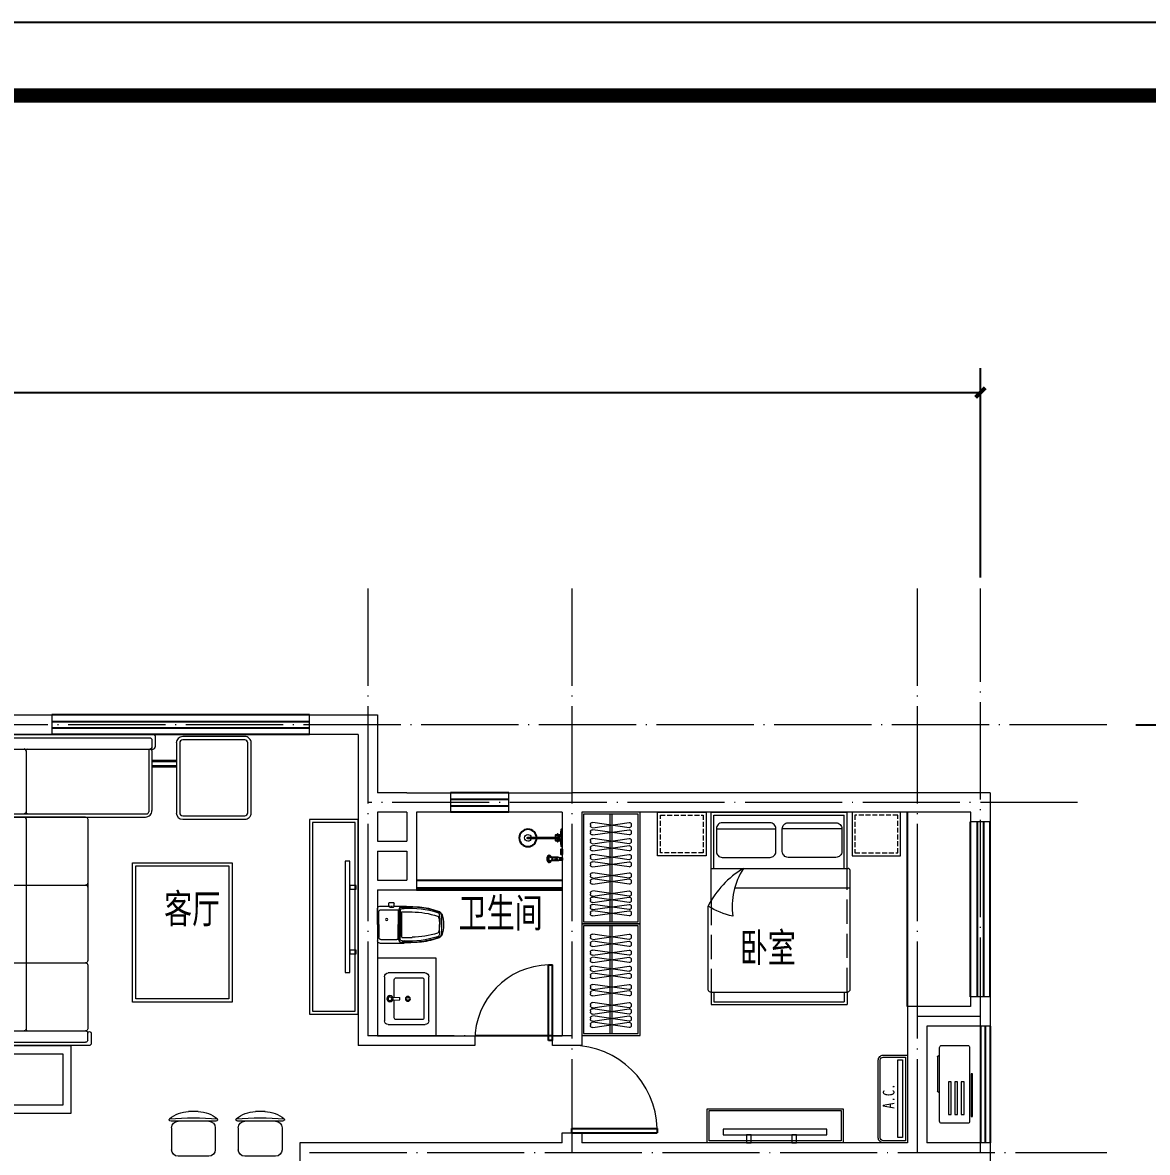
# Model space of a CAD drawing. Extents: x -54506 to 56283, y 5447 to 49997.
# Drawn here: x 29530 to 41098, y 38375 to 49997 of the extents above; entities that cross this region are included whole.
import ezdxf
from ezdxf.enums import TextEntityAlignment as Align

# ---------------------------------------------------------------- set-up
doc = ezdxf.new("R2010")
doc.units = 0
doc.header["$LTSCALE"] = 1000
doc.header["$MEASUREMENT"] = 0
doc.linetypes.add('DASH', pattern=[0.35, 0.25, -0.1])
doc.linetypes.add('DOTE', pattern=[2.42, 2, -0.2, 0.02, -0.2])
doc.layers.get('0').update_dxf_attribs({"linetype": 'CONTINUOUS'})
doc.layers.get('Defpoints').update_dxf_attribs({"linetype": 'CONTINUOUS'})
for name, color, linetype, lineweight in [('DOTE', 250, 'DOTE', 0), ('WALL', 255, 'CONTINUOUS', 20), ('家具', 159, 'CONTINUOUS', 9)]:
    doc.layers.add(name, color=color, linetype=linetype, lineweight=lineweight)
for name, color, linetype in [('PUB_DIM', 3, 'CONTINUOUS'), ('PUB_TITLE', 4, 'CONTINUOUS'), ('WINDOW', 4, 'CONTINUOUS'), ('平面栏杆', 40, 'CONTINUOUS'), ('文字', 60, 'CONTINUOUS')]:
    doc.layers.add(name, color=color, linetype=linetype)
doc.styles.add('_TCH_SPACE', font='simplex_.ttf', dxfattribs={"bigfont": 'GBCBIG'})
doc.styles.add('DIM_FONT', font='SIMPLEX', dxfattribs={"width": 0.7, "bigfont": 'GBCBIG'})
doc.styles.add('HZ', font='SimSun.ttf', dxfattribs={"width": 0.8, "height": 1.2})
doc.styles.get("Standard").update_dxf_attribs({"font": 'GBENOR', "bigfont": 'GBCBIG'})
doc.dimstyles.new('DIMN', dxfattribs={"dimtxt": 300, "dimasz": 100, "dimexe": 250, "dimexo": 300, "dimgap": 150, "dimtad": 1, "dimdec": 0, "dimzin": 0, "dimdsep": 46, "dimtxsty": 'DIM_FONT', "dimblk": 'ARCHTICK', "dimcen": 0.09, "dimclrt": 7, "dimazin": 2, "dimtfac": 1, "dimtdec": 0, "dimtix": 1, "dimtmove": 2, "dimatfit": 3, "dimfxl": 0, "dimtolj": 1, "dimtzin": 0, "dimarcsym": 0})

# ---------------------------------------------------------------- blocks, each defined once
blk = doc.blocks.new('$DorLib2D$00000001')
for p, q in [((0.45, 0.975), (0.5, 0.975)), ((0.45, 0), (0.45, 0.975)), ((0.5, 0), (0.5, 0.975)), ((0.5, 0), (0.45, 0))]:
    blk.add_line(p, q)
at = {"lineweight": 13}
blk.add_arc((0.475, 0), 0.975, 91.4693, 180, dxfattribs=at)
blk = doc.blocks.new('A$C713E1743')
at = {"layer": '家具', "lineweight": -3}
for p, q in [((25, 271), (15, 271)), ((353, 255), (30, 255)), ((30, 245), (353, 245)), ((25, 228), (15, 228)), ((38, 49), (113, 49)), ((38, 19), (113, 19)), ((60, 19), (60, 49))]:
    blk.add_line(p, q, dxfattribs=at)
at = {"layer": '家具'}
for p, q in [((22, 265), (15, 265)), ((25, 235), (15, 235))]:
    blk.add_line(p, q, dxfattribs=at)
at = {"layer": '家具', "lineweight": -3}
for points in [[(0, 165), (0, 335), (10, 335), (15, 305), (15, 260)], [(15, 240), (15, 194), (10, 165), (0, 165)], [(25, 265), (25, 278), (70, 278), (70, 255)], [(70, 245), (70, 222), (25, 222), (25, 235)], [(46, 278), (46, 288), (50, 288), (50, 278)], [(50, 222), (50, 212), (46, 212), (46, 222)], [(29, 45), (0, 45), (0, 22), (29, 22)]]:
    blk.add_lwpolyline(points, dxfattribs=at)
for points in [[(0, 281), (10, 281), (10, 219), (0, 219)], [(0, 79), (10, 79), (10, 135), (0, 135)]]:
    blk.add_lwpolyline(points, close=True, dxfattribs=at)
at = {"layer": '家具'}
blk.add_lwpolyline([(10, 260), (30, 260), (30, 240), (10, 240)], close=True, dxfattribs=at)
for points in [[(22, 260), (22, 265), (50, 265), (50, 255)], [(50, 245), (50, 235), (22, 235), (22, 240)]]:
    blk.add_lwpolyline(points, dxfattribs=at)
at = {"layer": '家具', "lineweight": -3}
blk.add_circle((353, 250), 89.5, dxfattribs=at)
at = {"layer": '家具'}
for centre, radius in [((353, 250), 5), ((38, 34), 15), ((87, 34), 15)]:
    blk.add_circle(centre, radius, dxfattribs=at)
for centre, radius, start, end in [((353, 250), 35, 188.2132, 171.7868), ((353, 250), 9, 213.749, 146.251), ((38, 34), 17, 61.9275, 136.6641), ((38, 34), 17, 223.3359, 298.0725), ((87, 34), 17, 241.9275, 118.0725)]:
    blk.add_arc(centre, radius, start, end, dxfattribs=at)
at = {"layer": '家具', "lineweight": -3}
for centre, start, end in [((107, 65), 289.6733, 343.5819), ((107, 2), 16.4181, 70.3267)]:
    blk.add_arc(centre, 17.7, start, end, dxfattribs=at)
at = {"layer": '家具', "lineweight": -3, "extrusion": (0, 0, -1)}
for centre, major_axis, ratio, start_param, end_param in [((126, 34), (0, 31.4), 0.47884, -1.072899, 4.214492), ((136, 34), (0, 33.6), 0.612909, -0.37962, 3.521213)]:
    blk.add_ellipse(centre, major_axis=major_axis, ratio=ratio, start_param=start_param, end_param=end_param, dxfattribs=at)
blk = doc.blocks.new('A$C18F7073A')
at = {"layer": '家具'}
for p, q in [((449, 369), (363, 369)), ((401, 364), (399, 364)), ((509, 378), (405, 378)), ((405, 355), (405, 360)), ((427, 355), (405, 355)), ((449, 369), (449, 189)), ((449, 369), (468, 328)), ((508, 381), (508, 411)), ((508, 381), (508, 376)), ((554, 418), (515, 418)), ((554, 369), (515, 369)), ((526, 378), (518, 378)), ((543, 378), (533, 378)), ((558, 378), (550, 378)), ((657, 378), (557, 378)), ((562, 381), (562, 411)), ((562, 381), (562, 376)), ((680, 189), (680, 355)), ((20, 282), (20, 96)), ((20, 189), (20, 282)), ((43, 266), (43, 291)), ((43, 256), (43, 266)), ((43, 256), (43, 189)), ((429, 319), (324, 319)), ((433, 189), (433, 316)), ((433, 308), (433, 189)), ((445, 337), (445, 189)), ((459, 319), (459, 189)), ((468, 328), (468, 189)), ((644, 342), (482, 342)), ((666, 189), (666, 319)), ((43, 121), (43, 189)), ((43, 121), (43, 112)), ((433, 189), (433, 62)), ((433, 70), (433, 189)), ((445, 40), (445, 189)), ((449, 9), (449, 189)), ((459, 58), (459, 189)), ((468, 50), (468, 189)), ((666, 189), (666, 58)), ((680, 189), (680, 22)), ((43, 112), (43, 87)), ((429, 58), (324, 58)), ((449, 9), (363, 9)), ((401, 13), (399, 13)), ((427, 22), (405, 22)), ((405, 22), (405, 18)), ((449, 9), (468, 50)), ((644, 36), (482, 36)), ((657, 0), (405, 0))]:
    blk.add_line(p, q, dxfattribs=at)
blk.add_circle((585, 242), 11.4, dxfattribs=at)
for centre, radius, start, end in [((327, -405), 776, 97.5237, 111.3401), ((358, -560), 939, 98.1762, 109.5373), ((339, -523), 881, 85.7103, 108.2941), ((665, -6617), 7000, 92.1248, 93.6001), ((313, -127), 499, 80.0177, 100.1149), ((401, 360), 4.5, 0, 90), ((427, 337), 18, 0, 90), ((515, 411), 7.2, 90, 180), ((515, 376), 7.2, 180, 270), ((554, 411), 7.2, 0, 90), ((554, 376), 7.2, 270, 0), ((657, 355), 22.5, 0, 90), ((256, 202), 257, 157.1573, 182.879), ((83, 259), 75.7, 122.7351, 146.2527), ((54, 281), 34, 141.9313, 182.5793), ((283, 72), 344, 135.0457, 138.0777), ((49, 305), 13.5, 111.3401, 135.0457), ((49, 312), 13.5, 109.5371, 122.7351), ((68, 289), 25.3, 103.7471, 175.3876), ((293, 204), 250, 165.8484, 183.4075), ((68, 259), 18, 108.4973, 160.8187), ((327, -515), 834, 90.1819, 108.4973), ((429, 316), 3.6, 0, 90), ((482, 319), 22.5, 90, 180), ((644, 319), 22.5, 0, 90), ((256, 176), 257, 177.121, 202.8427), ((293, 174), 250, 176.5925, 194.1516), ((54, 97), 34, 177.4207, 218.0687), ((83, 119), 75.7, 213.7473, 237.2649), ((283, 306), 344, 221.9223, 224.9543), ((49, 73), 13.5, 224.9543, 248.6599), ((49, 66), 13.5, 237.2649, 250.4629), ((68, 89), 25.3, 184.6124, 256.2529), ((327, 783), 776, 248.6599, 262.4763), ((359, 938), 939, 250.4629, 261.8227), ((68, 119), 18, 199.1813, 251.5027), ((327, 893), 834, 251.5027, 269.8181), ((339, 901), 881, 251.7059, 274.2897), ((313, 505), 499, 259.8851, 279.9823), ((665, 6995), 7000, 266.3999, 267.8752), ((401, 18), 4.5, 270, 0), ((427, 40), 18, 270, 0), ((429, 62), 3.6, 270, 0), ((482, 58), 22.5, 180, 270), ((644, 58), 22.5, 270, 0), ((657, 22), 22.5, 270, 0)]:
    blk.add_arc(centre, radius, start, end, dxfattribs=at)
blk = doc.blocks.new('A$C1EB127D5')
at = {"layer": '家具'}
for p, q in [((0, 38), (0, 492)), ((38, 530), (419, 530)), ((337, 480), (70, 480)), ((457, 492), (457, 38)), ((51, 461), (51, 70)), ((356, 281), (356, 461)), ((373, 282), (299, 278)), ((299, 253), (299, 278)), ((373, 249), (299, 253)), ((356, 70), (356, 250)), ((382, 265), (368, 265)), ((387, 252), (377, 243)), ((378, 288), (387, 279)), ((401, 284), (401, 297)), ((401, 246), (401, 233)), ((424, 288), (414, 278)), ((414, 252), (423, 242)), ((419, 265), (433, 265)), ((419, 0), (38, 0)), ((70, 51), (337, 51))]:
    blk.add_line(p, q, dxfattribs=at)
for centre, radius in [((216, 264), 25.4), ((216, 264), 16), ((401, 265), 32.3), ((401, 265), 18.8)]:
    blk.add_circle(centre, radius, dxfattribs=at)
for centre, radius, start, end in [((38, 492), 38.1, 90, 180), ((70, 461), 19.1, 90, 180), ((337, 461), 19.1, 0, 90), ((419, 492), 38.1, 0, 90), ((38, 38), 38.1, 180, 270), ((70, 70), 19.1, 180, 270), ((337, 70), 19.1, 270, 0), ((419, 38), 38.1, 270, 0)]:
    blk.add_arc(centre, radius, start, end, dxfattribs=at)
blk = doc.blocks.new('dgfgf')
at = {"layer": '家具'}
blk.add_lwpolyline([(7597, -62676), (7147, -62676), (7147, -63176), (7597, -63176), (7597, -62676), (7517, -62676)], dxfattribs=at)
at = {"layer": '家具', "color": 251, "linetype": 'DASH', "ltscale": 0.2}
blk.add_lwpolyline([(7567, -62706), (7177, -62706), (7177, -63146), (7567, -63146)], close=True, dxfattribs=at)
blk = doc.blocks.new('A$C72813290')
at = {"layer": '家具'}
for p, q in [((1830, 1980), (599, 1980)), ((779, 803), (779, 1980)), ((579, 1950), (0, 1950)), ((0, 550), (0, 1950)), ((30, 580), (30, 1920)), ((579, 1920), (30, 1920)), ((170, 1895), (170, 1283)), ((579, 550), (579, 1960)), ((1850, 550), (1850, 1950)), ((1850, 1950), (1980, 1950)), ((1850, 1920), (1950, 1920)), ((1950, 580), (1950, 1920)), ((1980, 550), (1980, 1950)), ((170, 605), (170, 1217)), ((912, 550), (0, 550)), ((579, 580), (30, 580)), ((1830, 520), (967, 520)), ((1850, 580), (1950, 580)), ((1850, 550), (1980, 550))]:
    blk.add_line(p, q, dxfattribs=at)
at = {"layer": '家具', "linetype": 'DASH'}
for p, q in [((1850, 1950), (579, 1950)), ((912, 550), (1850, 550))]:
    blk.add_line(p, q, dxfattribs=at)
at = {"layer": '家具'}
for points in [[(170, 1895), (405, 1895, -0.414214), (465, 1835), (465, 1343, -0.414214), (405, 1283), (170, 1283, -0.414214), (110, 1343), (110, 1835, -0.414214)], [(170, 605), (405, 605, 0.414214), (465, 665), (465, 1157, 0.414214), (405, 1217), (170, 1217, 0.414214), (110, 1157), (110, 665, 0.414214)]]:
    blk.add_lwpolyline(points, format="xyb", close=True, dxfattribs=at)
blk.add_lwpolyline([(579, 883, 0.180302), (1071, 775, -0.088637), (967, 520, 28871.271551)], format="xyb", dxfattribs=at)
for centre, radius, start, end in [((599, 1960), 20, 90, 180), ((1819, 1951), 30.7, 357.6884, 69.6917), ((1392, 1363), 944, 210.6075, 243.2773), ((1819, 549), 30.7, 290.3566, 2.3152)]:
    blk.add_arc(centre, radius, start, end, dxfattribs=at)
blk.add_blockref('dgfgf', (-7147, 65176), dxfattribs=at)
at = {"layer": '家具', "xscale": -1, "rotation": 180}
blk.add_blockref('dgfgf', (-7147, -62676), dxfattribs=at)
blk = doc.blocks.new('ytjhgkj')
at = {"layer": '家具', "ltscale": 0.5}
blk.add_lwpolyline([(34949, 26116), (34599, 26116), (34599, 27516), (34949, 27516)], close=True, dxfattribs=at)
at = {"layer": '家具', "color": 251, "ltscale": 40}
for points in [[(34929, 26136), (34619, 26136), (34619, 27496), (34929, 27496)], [(34739, 27349), (34681, 27349), (34681, 26283), (34739, 26283)], [(34681, 27110), (34599, 27110), (34599, 27062), (34681, 27062)], [(34681, 26644), (34599, 26644), (34599, 26596), (34681, 26596)]]:
    blk.add_lwpolyline(points, close=True, dxfattribs=at)
blk = doc.blocks.new('A$C4EB5717C')
at = {"layer": '家具', "color": 8}
for p, q in [((520, 110), (520, 120)), ((893, 120), (893, 110)), ((883, 100), (530, 100))]:
    blk.add_line(p, q, dxfattribs=at)
at = {"layer": '家具'}
blk.add_lwpolyline([(220, 120), (980, 120, 0.414214), (1000, 140), (1000, 410, 0.414214), (980, 430), (220, 430, 0.414214), (200, 410), (200, 140, 0.414214)], format="xyb", close=True, dxfattribs=at)
at = {"layer": '家具', "color": 8}
for points in [[(269, 459), (709, 459), (709, 444), (269, 444)], [(290, 372), (626, 372), (626, 343), (290, 343)], [(290, 306), (626, 306), (626, 277), (290, 277)], [(290, 240), (626, 240), (626, 211), (290, 211)]]:
    blk.add_lwpolyline(points, close=True, dxfattribs=at)
for centre, start, end in [((530, 110), 180, 270), ((883, 110), 270, 0)]:
    blk.add_arc(centre, 10, start, end, dxfattribs=at)
blk = doc.blocks.new('A$C2D724C6D')
at = {"layer": '家具', "ltscale": 0.5}
blk.add_lwpolyline([(50, 300), (850, 300, -0.414214), (900, 250), (900, 0), (0, 0), (0, 250, -0.414214)], format="xyb", close=True, dxfattribs=at)
at = {"layer": '家具', "color": 251, "ltscale": 40}
blk.add_lwpolyline([(50, 280), (850, 280, -0.414214), (880, 250), (880, 20), (20, 20), (20, 250, -0.414214)], format="xyb", close=True, dxfattribs=at)
blk.add_lwpolyline([(53, 50), (53, 100), (853, 100), (853, 50)], close=True, dxfattribs=at)
at = {"layer": '家具', "color": 251, "ltscale": 40, "style": 'HZ', "width": 0.8}
blk.add_text('A.C.', height=120, rotation=0, dxfattribs=at).set_placement((348, 133))
blk = doc.blocks.new('A$C517B4DB9')
at = {"layer": '家具'}
blk.add_line((0, 0), (0, 1148), dxfattribs=at)
at = {"layer": '家具', "color": 8}
for p, q in [((290, 1128), (290, 20)), ((310, 1128), (310, 20)), ((90, 1023), (90, 1008)), ((90, 948), (90, 934)), ((113, 988), (487, 1042)), ((487, 988), (113, 1042)), ((113, 914), (487, 968)), ((487, 914), (113, 968)), ((510, 1023), (510, 1008)), ((510, 948), (510, 934)), ((90, 858), (90, 844)), ((113, 824), (487, 878)), ((487, 824), (113, 878)), ((510, 858), (510, 844)), ((90, 784), (90, 770)), ((113, 750), (487, 804)), ((487, 750), (113, 804)), ((113, 659), (487, 713)), ((487, 659), (113, 713)), ((510, 784), (510, 770)), ((90, 693), (90, 679)), ((90, 619), (90, 604)), ((113, 585), (487, 639)), ((487, 585), (113, 639)), ((510, 693), (510, 679)), ((510, 619), (510, 604)), ((90, 505), (90, 491)), ((113, 471), (487, 525)), ((487, 471), (113, 525)), ((510, 505), (510, 491)), ((90, 441), (90, 427)), ((113, 407), (487, 461)), ((487, 407), (113, 461)), ((510, 441), (510, 427)), ((90, 318), (90, 304)), ((90, 254), (90, 239)), ((113, 284), (487, 338)), ((487, 284), (113, 338)), ((113, 219), (487, 273)), ((487, 219), (113, 273)), ((510, 318), (510, 304)), ((510, 254), (510, 239)), ((90, 180), (90, 166)), ((113, 146), (487, 200)), ((487, 146), (113, 200)), ((113, 81), (487, 135)), ((487, 81), (113, 135)), ((510, 180), (510, 166)), ((90, 115), (90, 101)), ((510, 115), (510, 101))]:
    blk.add_line(p, q, dxfattribs=at)
at = {"layer": '家具'}
for points in [[(0, 0), (0, 1148), (600, 1148), (600, 0)], [(20, 20), (20, 1128), (580, 1128), (580, 20)]]:
    blk.add_lwpolyline(points, close=True, dxfattribs=at)
at = {"layer": '家具', "color": 8}
for centre, start, end in [((110, 1023), 82.4054, 180), ((110, 1008), 180, 277.5946), ((110, 948), 82.4054, 180), ((110, 934), 180, 277.5946), ((490, 1023), 0, 97.5946), ((490, 1008), 262.4054, 0), ((490, 948), 0, 97.5946), ((490, 934), 262.4054, 0), ((110, 858), 82.4054, 180), ((110, 844), 180, 277.5946), ((490, 858), 0, 97.5946), ((490, 844), 262.4054, 0), ((110, 784), 82.4054, 180), ((110, 770), 180, 277.5946), ((110, 693), 82.4054, 180), ((490, 784), 0, 97.5946), ((490, 770), 262.4054, 0), ((490, 693), 0, 97.5946), ((110, 679), 180, 277.5946), ((110, 619), 82.4054, 180), ((110, 604), 180, 277.5946), ((490, 679), 262.4054, 0), ((490, 619), 0, 97.5946), ((490, 604), 262.4054, 0), ((110, 505), 82.4054, 180), ((110, 491), 180, 277.5946), ((490, 505), 0, 97.5946), ((490, 491), 262.4054, 0), ((110, 441), 82.4054, 180), ((110, 427), 180, 277.5946), ((490, 441), 0, 97.5946), ((490, 427), 262.4054, 0), ((110, 318), 82.4054, 180), ((110, 304), 180, 277.5946), ((110, 254), 82.4054, 180), ((110, 239), 180, 277.5946), ((490, 318), 0, 97.5946), ((490, 304), 262.4054, 0), ((490, 254), 0, 97.5946), ((490, 239), 262.4054, 0), ((110, 180), 82.4054, 180), ((110, 166), 180, 277.5946), ((110, 115), 82.4054, 180), ((490, 180), 0, 97.5946), ((490, 166), 262.4054, 0), ((490, 115), 0, 97.5946), ((110, 101), 180, 277.5946), ((490, 101), 262.4054, 0)]:
    blk.add_arc(centre, 20, start, end, dxfattribs=at)
blk = doc.blocks.new('M_C25MYD')
for p, q in [((-569, 821), (-109, 821)), ((-389, 921), (-290, 921)), ((117, 821), (577, 821)), ((298, 921), (397, 921)), ((-564, 754), (-564, 529)), ((-114, 754), (-114, 529)), ((122, 754), (122, 529)), ((572, 754), (572, 529)), ((704, 392), (-696, 392)), ((-497, 461), (-182, 461)), ((190, 461), (505, 461)), ((-746, 342), (-746, -308)), ((754, -308), (754, 342)), ((-696, -358), (704, -358)), ((-182, -427), (-497, -427)), ((505, -427), (190, -427)), ((-564, -720), (-564, -495)), ((-114, -720), (-114, -495)), ((122, -720), (122, -495)), ((572, -720), (572, -495)), ((-109, -787), (-569, -787)), ((577, -787), (117, -787)), ((-290, -887), (-389, -887)), ((397, -887), (298, -887))]:
    blk.add_line(p, q)
for centre, radius, start, end in [((-579, 837), 10, 130.7265, 202.67), ((-569, 841), 20, 202.67, 270), ((-379, 606), 316, 91.7651, 130.7265), ((-339, -1857), 2713, 84.8023, 95.1977), ((-497, 754), 67.5, 90, 180), ((-300, 606), 316, 49.2735, 88.2349), ((-182, 754), 67.5, 0, 90), ((-109, 841), 20, 270, 337.33), ((-100, 837), 10, 337.33, 49.2735), ((108, 837), 10, 130.7265, 202.67), ((117, 841), 20, 202.67, 270), ((307, 606), 316, 91.7651, 130.7265), ((347, -1857), 2713, 84.8023, 95.1977), ((190, 754), 67.5, 90, 180), ((387, 606), 316, 49.2735, 88.2349), ((505, 754), 67.5, 0, 90), ((577, 841), 20, 270, 337.33), ((587, 837), 10, 337.33, 49.2735), ((-497, 529), 67.5, 180, 270), ((-182, 529), 67.5, 270, 0), ((190, 529), 67.5, 180, 270), ((505, 529), 67.5, 270, 0), ((-696, 342), 50, 90, 180), ((704, 342), 50, 0, 90), ((-696, -308), 50, 180, 270), ((704, -308), 50, 270, 0), ((-497, -495), 67.5, 90, 180), ((-182, -495), 67.5, 0, 90), ((190, -495), 67.5, 90, 180), ((505, -495), 67.5, 0, 90), ((-579, -803), 10, 157.33, 229.2735), ((-569, -807), 20, 90, 157.33), ((-379, -572), 316, 229.2735, 268.2349), ((-339, 1890), 2713, 264.8023, 275.1977), ((-497, -720), 67.5, 180, 270), ((-300, -572), 316, 271.7651, 310.7265), ((-182, -720), 67.5, 270, 0), ((-109, -807), 20, 22.67, 90), ((-100, -803), 10, 310.7265, 22.67), ((108, -803), 10, 157.33, 229.2735), ((117, -807), 20, 90, 157.33), ((307, -572), 316, 229.2735, 268.2349), ((347, 1890), 2713, 264.8023, 275.1977), ((190, -720), 67.5, 180, 270), ((387, -572), 316, 271.7651, 310.7265), ((505, -720), 67.5, 270, 0), ((577, -807), 20, 22.67, 90), ((587, -803), 10, 310.7265, 22.67)]:
    blk.add_arc(centre, radius, start, end)
at = {"width": 0.8, "flags": 9}
for tag in ['XSIZE', 'YSIZE']:
    blk.add_attdef(tag, (0, 0), '', height=0.5, dxfattribs=at)
blk = doc.blocks.new('A$C2FB07499')
at = {"layer": '家具', "ltscale": 0.5}
blk.add_lwpolyline([(500, 0), (0, 0), (0, 2000), (500, 2000)], close=True, dxfattribs=at)
at = {"layer": '家具', "color": 251, "ltscale": 40}
for points in [[(470, 30), (30, 30), (30, 1970), (470, 1970)], [(368, 1572), (415, 1572), (415, 428), (368, 428)], [(415, 1381), (480, 1381), (480, 1343), (415, 1343)], [(415, 717), (480, 717), (480, 679), (415, 679)]]:
    blk.add_lwpolyline(points, close=True, dxfattribs=at)
blk = doc.blocks.new('A$C25AA54E1')
at = {"layer": '家具', "ltscale": 20}
for p, q in [((1031, 2614), (3324, 2614)), ((3347, 2529), (3347, 2593)), ((3413, 2614), (4163, 2614)), ((4198, 2579), (4198, 1072)), ((996, 1731), (996, 2550)), ((3347, 2548), (3347, 1150)), ((3347, 1766), (3347, 2529)), ((1124, 1708), (1019, 1708)), ((1824, 1743), (1170, 1743)), ((3324, 1743), (1870, 1743)), ((1443, 1283), (2878, 1283)), ((1443, 260), (1443, 1283)), ((2878, 1283), (2878, 260)), ((4024, 1084), (3413, 1084)), ((4047, 1106), (4047, 1072)), ((4175, 1049), (4070, 1049)), ((4110, 832), (3391, 832)), ((3325, 767), (3325, 129)), ((4176, 129), (4176, 767)), ((2878, 260), (1443, 260)), ((3391, 63), (4110, 63))]:
    blk.add_line(p, q, dxfattribs=at)
at = {"layer": '家具', "color": 8}
for p, q in [((1031, 2527), (1031, 1766)), ((1123, 2550), (1054, 2550)), ((1147, 2527), (1147, 1766)), ((1824, 2550), (1170, 2550)), ((1847, 2529), (1847, 1766)), ((2624, 2550), (1870, 2550)), ((2647, 2529), (2647, 1766)), ((3324, 2550), (2670, 2550)), ((3380, 2529), (3380, 1139)), ((4070, 2550), (3403, 2550)), ((4047, 2527), (4047, 1106)), ((4140, 2550), (4070, 2550)), ((4163, 2527), (4163, 1106)), ((3324, 2378), (1170, 2378)), ((4025, 2378), (3403, 2378)), ((1053, 1743), (1124, 1743)), ((1476, 1250), (2845, 1250)), ((1476, 293), (1476, 1250)), ((2845, 1250), (2845, 293)), ((4047, 1117), (3402, 1117)), ((3876, 1084), (3876, 835)), ((3918, 1084), (3918, 834)), ((4140, 1084), (4070, 1084)), ((3360, 767), (3360, 129)), ((4110, 798), (3391, 798)), ((4141, 129), (4141, 767)), ((2845, 293), (1476, 293)), ((3391, 98), (4110, 98))]:
    blk.add_line(p, q, dxfattribs=at)
at = {"layer": '家具'}
for p, q in [((3860, 834), (3860, 1084)), ((3930, 832), (3930, 1084))]:
    blk.add_line(p, q, dxfattribs=at)
at = {"layer": '家具', "ltscale": 20}
blk.add_lwpolyline([(996, 2614), (996, 1917), (299, 1917), (299, 2614)], close=True, dxfattribs=at)
at = {"layer": '家具', "color": 8}
blk.add_lwpolyline([(912, 2530), (912, 2001), (383, 2001), (383, 2530)], close=True, dxfattribs=at)
at = {"layer": '家具', "ltscale": 20, "extrusion": (0, 0, -1)}
for centre, major_axis, ratio, start_param, end_param in [((1066, 2553), (-49.4, 49.4), 1, 5.45018, 6.544088), ((3324, 2590), (16.4, 16.4), 1, -0.785398, 0.696689), ((4163, 2579), (24.6, 24.6), 1, -0.785398, 0.785398), ((1124, 1766), (-16.2, 16.2), 1, 2.356194, 3.926991), ((1124, 1726), (12.7, 12.7), 0.942987, -0.815786, 2.325807), ((1170, 1766), (-16.2, 16.2), 1, 3.926991, 5.497787), ((1824, 1766), (-16.2, 16.2), 1, 2.356194, 3.926991), ((1870, 1766), (16.2, 16.2), 1, 2.356194, 3.926991), ((2624, 1766), (-16.2, 16.2), 1, 2.356194, 3.926991), ((2670, 1766), (16.2, 16.2), 1, 2.356194, 3.926991), ((3324, 1766), (-16.2, 16.2), 1, 2.356194, 3.926991), ((1019, 1731), (16.2, 16.2), 1, 2.356194, 3.926991), ((4024, 1106), (16.2, 16.2), 1, 0.785398, 2.356194), ((4175, 1072), (-16.2, 16.2), 1, 2.356194, 3.926991)]:
    blk.add_ellipse(centre, major_axis=major_axis, ratio=ratio, start_param=start_param, end_param=end_param, dxfattribs=at)
at = {"layer": '家具', "ltscale": 20}
for centre, major_axis, start_param, end_param in [((3413, 2548), (-46.6, 46.6), -0.785398, 0.785398), ((3413, 1150), (46.6, 46.6), 2.356194, 3.926991), ((4070, 1072), (16.2, 16.2), 2.356194, 3.926991), ((3391, 767), (-46.6, 46.6), -0.785398, 0.785398), ((4110, 767), (46.6, 46.6), 5.497787, 7.068583), ((3391, 129), (46.6, 46.6), 2.356194, 3.926991), ((4110, 129), (-46.6, 46.6), 2.356194, 3.926991)]:
    blk.add_ellipse(centre, major_axis=major_axis, ratio=1, start_param=start_param, end_param=end_param, dxfattribs=at)
at = {"layer": '家具', "color": 8, "extrusion": (0, 0, -1)}
for centre, major_axis, start_param, end_param in [((1054, 2527), (16.4, 16.4), 3.926991, 5.497787), ((1123, 2527), (16.4, 16.4), -0.785398, 0.785398), ((1170, 2527), (16.4, 16.4), 3.926991, 5.497787), ((1824, 2527), (-16.4, 16.4), 0.785398, 2.267485), ((1870, 2527), (16.4, 16.4), 4.0157, 5.497787), ((2624, 2527), (-16.4, 16.4), 0.785398, 2.267485), ((2670, 2527), (16.4, 16.4), 4.0157, 5.497787), ((3324, 2527), (-16.4, 16.4), 0.785398, 2.267485), ((3403, 2527), (16.4, 16.4), 4.0157, 5.497787), ((4023, 2527), (16.4, 16.4), -0.785398, 0.785398), ((4070, 2527), (-16.4, 16.4), 5.497787, 7.068583), ((4140, 2527), (16.4, 16.4), -0.785398, 0.785398), ((1170, 2401), (-16.4, 16.4), 3.926991, 5.409078), ((3324, 2355), (16.4, 16.4), -0.785398, 0.696689), ((3403, 2401), (-16.4, 16.4), 3.926991, 5.409078), ((4025, 2355), (-16.4, 16.4), 0.785398, 2.267485), ((1053, 1766), (16.2, 16.2), 2.356194, 3.926991), ((4070, 1106), (16.2, 16.2), 2.356194, 3.926991), ((4140, 1106), (-16.2, 16.2), 2.356194, 3.926991)]:
    blk.add_ellipse(centre, major_axis=major_axis, ratio=1, start_param=start_param, end_param=end_param, dxfattribs=at)
at = {"layer": '家具', "color": 8}
for centre, major_axis, start_param, end_param in [((1170, 2355), (16.4, 16.4), 0.785398, 2.267485), ((3324, 2401), (16.4, 16.4), 3.926991, 5.409078), ((3403, 2355), (16.4, 16.4), 0.785398, 2.267485), ((4025, 2401), (16.4, 16.4), 3.926991, 5.409078), ((3402, 1139), (15.5, 15.5), 2.356194, 3.926991), ((3391, 767), (-22, 22), -0.785398, 0.785398), ((4110, 767), (22, 22), 5.497787, 7.068583), ((3391, 129), (22, 22), 2.356194, 3.926991), ((4110, 129), (-22, 22), 2.356194, 3.926991)]:
    blk.add_ellipse(centre, major_axis=major_axis, ratio=1, start_param=start_param, end_param=end_param, dxfattribs=at)
blk = doc.blocks.new('_ArchTick')
at = {"color": 0, "linetype": 'ByBlock', "const_width": 0.4}
blk.add_lwpolyline([(-0.5, -0.5), (0.5, 0.5)], dxfattribs=at)
blk = doc.blocks.new('*D38')
at = {"layer": 'Defpoints', "color": 0}
for p in [(39380, 46191), (11280, 43988), (39380, 43988)]:
    blk.add_point(p, dxfattribs=at)
at = {"layer": 'PUB_DIM', "color": 0, "lineweight": -2}
for p, q in [((11280, 44288), (11280, 46441)), ((39380, 44288), (39380, 46441)), ((11280, 46191), (39380, 46191))]:
    blk.add_line(p, q, dxfattribs=at)
at = {"layer": 'PUB_DIM', "color": 0, "lineweight": -2, "xscale": 100, "yscale": 100, "zscale": 100, "rotation": 180}
blk.add_blockref('_ArchTick', (11280, 46191), dxfattribs=at)
at = {"layer": 'PUB_DIM', "color": 0, "lineweight": -2, "xscale": 100, "yscale": 100, "zscale": 100}
blk.add_blockref('_ArchTick', (39380, 46191), dxfattribs=at)
at = {"layer": 'PUB_DIM', "color": 7, "insert": (25330, 46491), "char_height": 300, "attachment_point": 5, "style": 'DIM_FONT'}
blk.add_mtext('\\A1;28100', dxfattribs=at)
blk = doc.blocks.new('*D39')
at = {"layer": 'Defpoints', "color": 0}
for p in [(40680, 42775), (43027, 42775), (40680, 15875)]:
    blk.add_point(p, dxfattribs=at)
at = {"layer": 'PUB_DIM', "color": 0, "lineweight": -2}
for p, q in [((40980, 42775), (43277, 42775)), ((43027, 15875), (43027, 42775)), ((40980, 15875), (43277, 15875))]:
    blk.add_line(p, q, dxfattribs=at)
at = {"layer": 'PUB_DIM', "color": 0, "lineweight": -2, "xscale": 100, "yscale": 100, "zscale": 100}
for p, rotation in [((43027, 42775), 90), ((43027, 15875), 270)]:
    blk.add_blockref('_ArchTick', p, dxfattribs=dict(at, rotation=rotation))
at = {"layer": 'PUB_DIM', "color": 7, "insert": (42727, 29325), "char_height": 300, "attachment_point": 5, "rotation": 90, "style": 'DIM_FONT'}
blk.add_mtext('\\A1;26900', dxfattribs=at)

msp = doc.modelspace()

# ---------------------------------------------------------------- linework, layer by layer
at = {"layer": 'DOTE', "ltscale": 0.5}
for p, q in [((33079.9, 44175.2), (33079.9, 39575.2)), ((35179.9, 44175.2), (35179.9, 38375.2)), ((38729.9, 44175.2), (38729.9, 38375.2)), ((39379.9, 38375.2), (39379.9, 44175.2)), ((40679.9, 42775.2), (29229.9, 42775.2)), ((40379.9, 41975.2), (33079.9, 41975.2)), ((35179.9, 39575.2), (33079.9, 39575.2)), ((32479.9, 38375.2), (40679.9, 38375.2))]:
    msp.add_line(p, q, dxfattribs=at)
at = {"layer": 'DOTE'}
msp.add_line((38729.9, 39775.2), (39379.9, 39775.2), dxfattribs=at)
at = {"layer": 'PUB_TITLE'}
msp.add_lwpolyline([(-6717.4, 5447.4), (56282.6, 5447.4), (56282.6, 49997.4), (-6717.4, 49997.4)], close=True, dxfattribs=at)
at = {"layer": 'PUB_TITLE', "const_width": 150}
msp.add_lwpolyline([(-2967.4, 6197.4), (55532.6, 6197.4), (55532.6, 49247.4), (-2967.4, 49247.4)], close=True, dxfattribs=at)
at = {"layer": 'WALL'}
for p, q in [((29129.9, 42875.2), (29829.9, 42875.2)), ((29829.9, 42875.2), (29829.9, 42675.2)), ((32479.9, 42675.2), (32479.9, 42875.2)), ((32479.9, 42875.2), (33179.9, 42875.2)), ((33179.9, 42875.2), (33179.9, 42075.2)), ((29829.9, 42675.2), (29329.9, 42675.2)), ((32979.9, 42675.2), (32479.9, 42675.2)), ((32979.9, 42675.2), (32979.9, 41975.2)), ((33479.9, 42075.2), (33179.9, 42075.2)), ((33479.9, 42075.2), (33930.4, 42075.2)), ((33930.4, 42075.2), (33930.4, 41875.2)), ((34530.4, 41875.2), (34530.4, 42075.2)), ((34530.4, 42075.2), (35179.9, 42075.2)), ((39480.3, 42075.2), (35179.9, 42075.2)), ((39480.3, 42075.2), (39480.3, 41775.2)), ((32979.9, 41975.2), (32979.9, 41575.3)), ((33179.9, 41875.2), (33179.9, 41575.3)), ((33479.9, 41875.2), (33179.9, 41875.2)), ((33479.9, 41875.2), (33479.9, 41575.3)), ((33930.4, 41875.2), (33579.9, 41875.2)), ((33579.9, 41875.2), (33579.9, 41575.3)), ((35079.9, 41875.2), (34530.4, 41875.2)), ((35079.9, 41875.2), (35079.9, 39575.2)), ((35279.9, 41875.2), (35279.9, 39575.2)), ((39280.3, 41875.2), (35279.9, 41875.2)), ((39280.3, 41775.2), (39280.3, 41875.2)), ((39480.3, 41775.2), (39280.3, 41775.2)), ((32979.9, 41575.3), (32979.9, 41175.3)), ((33179.9, 41575.3), (33479.9, 41575.3)), ((33579.9, 41575.3), (33579.9, 41075.3)), ((33179.9, 41475.3), (33479.9, 41475.3)), ((33179.9, 41475.3), (33179.9, 41175.3)), ((33479.9, 41475.3), (33479.9, 41175.3)), ((32979.9, 41175.3), (32979.9, 39475.2)), ((33179.9, 41175.3), (33479.9, 41175.3)), ((33179.9, 41075.3), (33579.9, 41075.3)), ((33179.9, 41075.3), (33179.9, 39575.2)), ((39279.9, 39875.2), (38629.9, 39875.2)), ((38629.9, 39875.2), (38629.9, 38475.2)), ((39279.9, 39975.2), (39279.9, 39875.2)), ((39479.9, 39975.2), (39279.9, 39975.2)), ((39479.9, 39975.2), (39479.9, 39675.2)), ((39380.3, 39675.2), (38829.9, 39675.2)), ((38829.9, 39675.2), (38829.9, 38475.2)), ((39479.9, 39675.2), (39380.3, 39675.2)), ((33179.9, 39575.2), (34179.9, 39575.2)), ((34179.9, 39575.2), (34179.9, 39475.2)), ((34979.9, 39475.2), (34979.9, 39575.2)), ((34979.9, 39575.2), (35079.9, 39575.2)), ((35279.9, 39575.2), (35279.9, 39475.2)), ((34179.9, 39475.2), (32979.9, 39475.2)), ((35079.9, 39475.2), (34979.9, 39475.2)), ((35279.9, 39475.2), (35079.9, 39475.2)), ((32379.9, 38475.2), (32379.9, 36916.1)), ((35079.9, 38475.2), (32379.9, 38475.2)), ((35079.9, 38475.2), (35079.9, 38575.2)), ((35079.9, 38575.2), (35279.9, 38575.2)), ((35279.9, 38575.2), (35279.9, 38475.2)), ((37279.9, 38475.2), (35279.9, 38475.2)), ((38629.9, 38475.2), (37279.9, 38475.2)), ((39479.9, 38475.2), (38829.9, 38475.2)), ((39479.9, 38475.2), (39479.9, 38275.2))]:
    msp.add_line(p, q, dxfattribs=at)
at = {"layer": 'WINDOW', "extrusion": (0, 0, -1)}
for p, q in [((32479.9, 42875.2), (29829.9, 42875.2)), ((29829.9, 42808.5), (32479.9, 42808.5)), ((29829.9, 42741.8), (32479.9, 42741.8)), ((32479.9, 42675.2), (29829.9, 42675.2)), ((34530.4, 42075.2), (33930.4, 42075.2)), ((33930.4, 42008.5), (34530.4, 42008.5)), ((33930.4, 41941.8), (34530.4, 41941.8)), ((34530.4, 41875.2), (33930.4, 41875.2)), ((39279.9, 39975.2), (39279.9, 41775.2)), ((39346.6, 41775.2), (39346.6, 39975.2)), ((39413.3, 41775.2), (39413.3, 39975.2)), ((39479.9, 39975.2), (39479.9, 41775.2))]:
    msp.add_line(p, q, dxfattribs=at)
at = {"layer": 'WINDOW'}
for p, q in [((38629.9, 39875.2), (38629.9, 41875.2)), ((33579.9, 41175.3), (35079.9, 41175.3)), ((33579.9, 41095.3), (35079.9, 41095.3)), ((33579.9, 41075.3), (35079.9, 41075.3)), ((34979.9, 39575.2), (34179.9, 39575.2))]:
    msp.add_line(p, q, dxfattribs=at)
at = {"layer": '家具', "linetype": 'ByBlock'}
for p, q in [((33179.9, 40375.2), (33779.9, 40375.2)), ((33779.9, 40375.2), (33779.9, 39575.2))]:
    msp.add_line(p, q, dxfattribs=at)
at = {"layer": '平面栏杆'}
for p, q in [((39379.9, 39675.2), (39379.9, 38475.2)), ((39429.9, 39675.2), (39429.9, 38475.2)), ((39479.9, 39675.2), (39479.9, 38475.2))]:
    msp.add_line(p, q, dxfattribs=at)

# ---------------------------------------------------------------- block references
at = {"layer": 'WINDOW', "xscale": 800, "yscale": 800, "zscale": -800}
msp.add_blockref('$DorLib2D$00000001', (34579.9, 39525.2), dxfattribs=at)
at = {"layer": 'WINDOW', "xscale": -900, "yscale": -900, "zscale": 900, "rotation": 90}
msp.add_blockref('$DorLib2D$00000001', (35179.9, 39025.2), dxfattribs=at)
at = {"layer": '家具'}
for name, p, rotation in [('A$C25AA54E1', (31943.6, 38477.6), 90), ('A$C72813290', (36060.1, 41875.2), 270), ('A$C2D724C6D', (38629.9, 38475.2), 90), ('ytjhgkj', (64085.5, 3875.8), 90)]:
    msp.add_blockref(name, p, dxfattribs=dict(at, rotation=rotation))
at = {"layer": '家具', "linetype": 'ByBlock', "xscale": -1}
for name, p in [('A$C517B4DB9', (35879.9, 40726.9)), ('A$C713E1743', (35079.9, 41360.2)), ('A$C18F7073A', (33859.4, 40529.2)), ('A$C517B4DB9', (35879.9, 39578.7)), ('A$C1EB127D5', (33708.7, 39690.9))]:
    msp.add_blockref(name, p, dxfattribs=at)
at = {"layer": '家具', "xscale": -1}
for name, p, rotation in [('A$C2FB07499', (32479.9, 41798.4), 180), ('A$C4EB5717C', (38840, 38475.2), 270)]:
    msp.add_blockref(name, p, dxfattribs=dict(at, rotation=rotation))
msp.add_blockref('M_C25MYD', (31633.9, 37874.2), dxfattribs=at)

# ---------------------------------------------------------------- texts
at = {"layer": '文字', "style": '_TCH_SPACE', "width": 0.705882}
for s, p in [('客厅', (31273.9, 40732.4)), ('卫生间', (34446.1, 40688.8)), ('卧室', (37193.7, 40332))]:
    msp.add_text(s, height=300, dxfattribs=at).set_placement(p, align=Align.CENTER)

# ---------------------------------------------------------------- dimensions: what is measured, and where the dimension line sits
at = {"layer": 'PUB_DIM'}
for p1, p2, distance, picture, middle in [((11279.9, 43988), (39379.9, 43988), 2202.8, '*D38', (25329.9, 46490.9)), ((40679.9, 15875.2), (40679.9, 42775.2), -2346.9, '*D39', (42726.9, 29325.2))]:
    dim = msp.add_aligned_dim(p1=p1, p2=p2, distance=distance, dimstyle='DIMN', dxfattribs=at)
    dim.commit()
    dim.dimension.update_dxf_attribs({"geometry": picture, "text_midpoint": middle})

doc.saveas('drawing.dxf')
